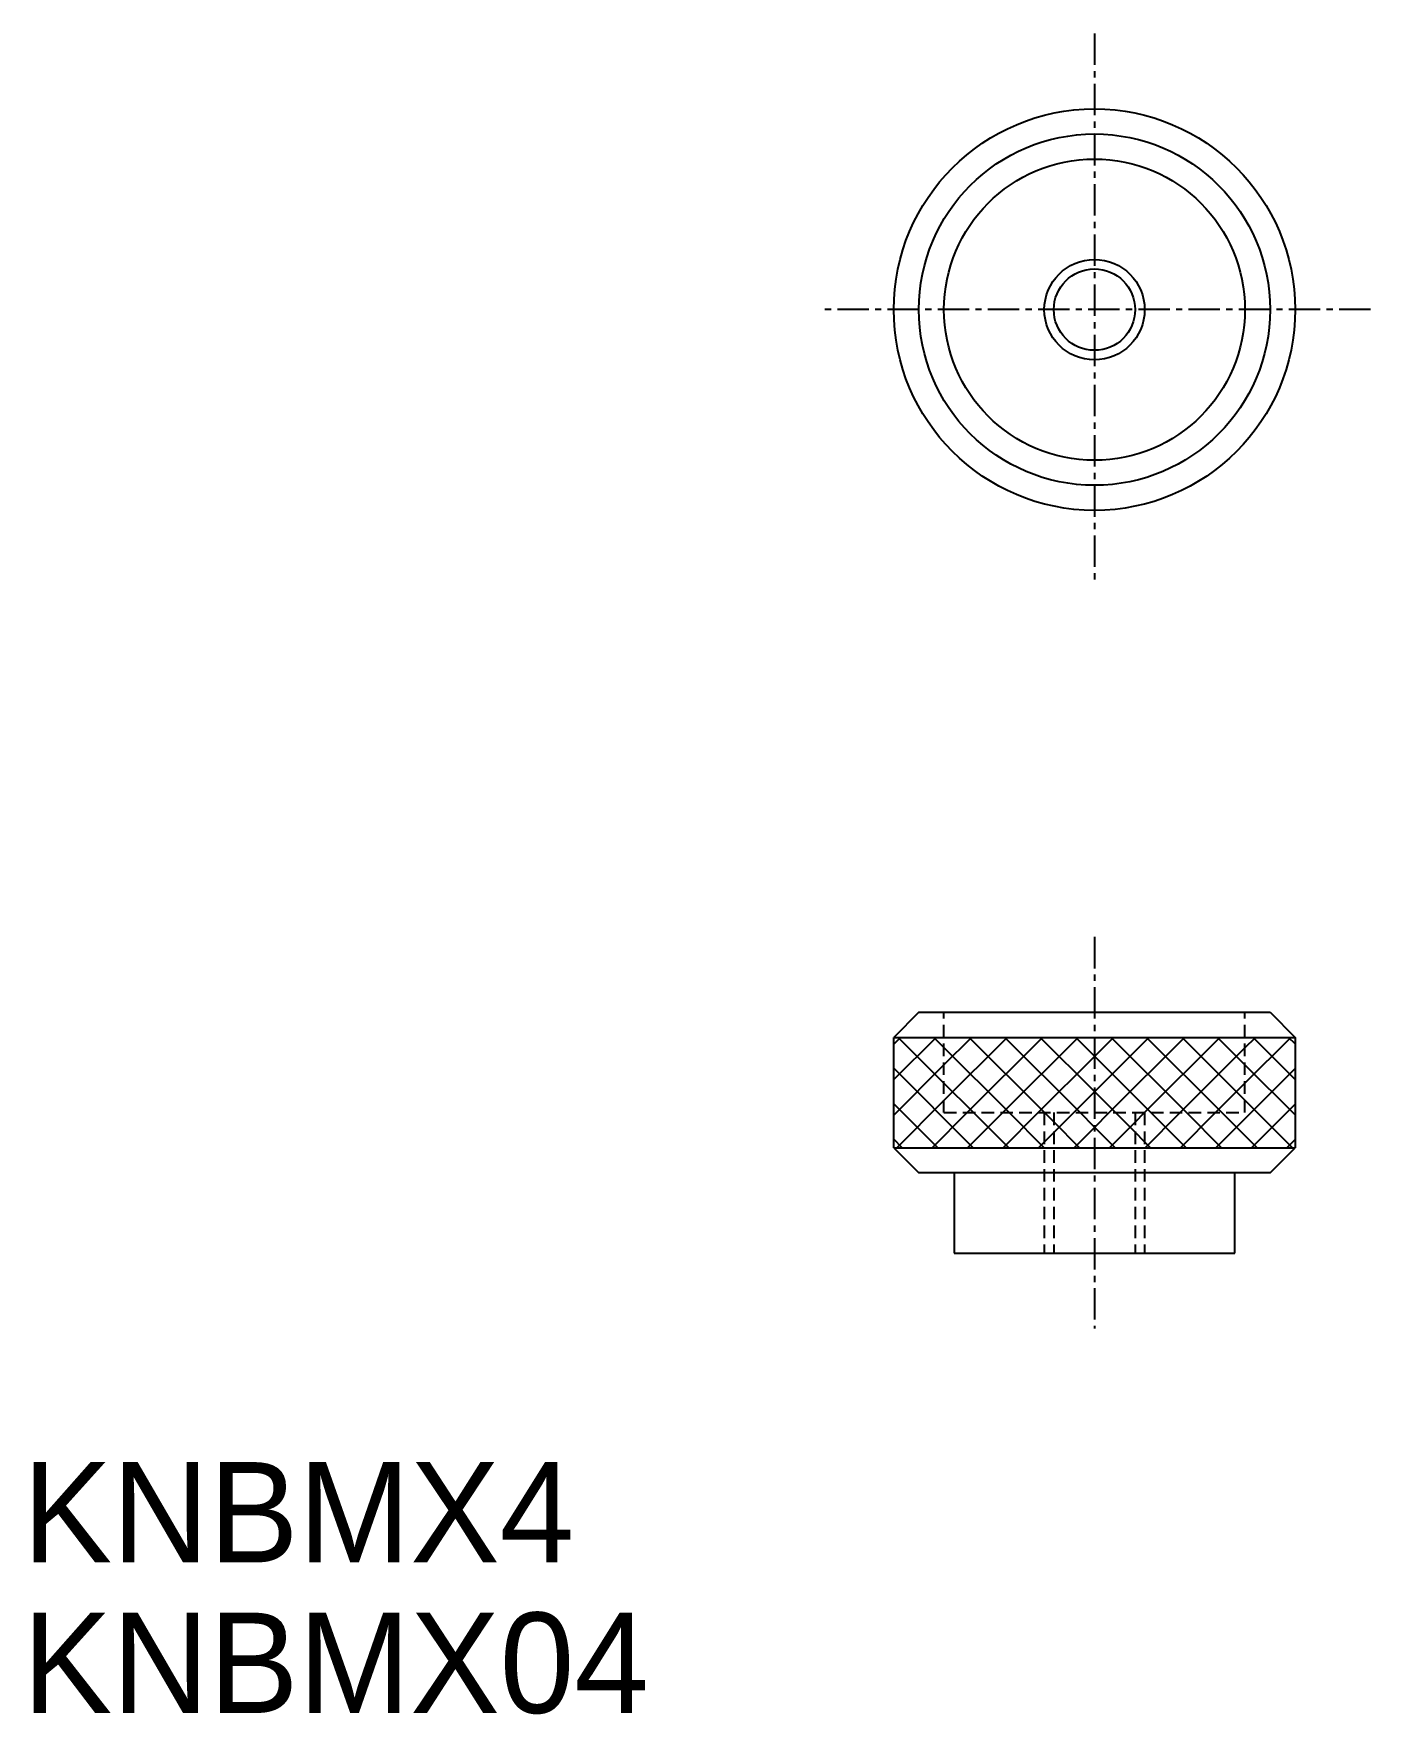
# Model space of a CAD drawing. Extents: x -12893.3 to -12840, y -104 to -37.
import ezdxf

# ---------------------------------------------------------------- set-up
doc = ezdxf.new("R2010")
doc.units = 0
doc.linetypes.add('CENTER', pattern=[2, 1.25, -0.25, 0.25, -0.25])
doc.linetypes.add('DASHED', pattern=[0.75, 0.5, -0.25])
doc.layers.get('0').update_dxf_attribs({"linetype": 'CONTINUOUS'})
doc.layers.add('CENTER', color=1, linetype='CENTER')

# ---------------------------------------------------------------- blocks, each defined once
blk = doc.blocks.new('*X2')
at = {"color": 0, "linetype": 'CONTINUOUS'}
for p, q in [((-12858.963, -78.715), (-12857.277, -77.029)), ((-12858.963, -77.301), (-12858.691, -77.029)), ((-12856.963, -78.848), (-12858.783, -77.029)), ((-12856.963, -77.434), (-12857.368, -77.029)), ((-12856.963, -79.544), (-12854.448, -77.029)), ((-12856.963, -78.13), (-12855.863, -77.029)), ((-12854.368, -80.029), (-12856.963, -77.434)), ((-12856.034, -80.029), (-12853.034, -77.029)), ((-12852.954, -80.029), (-12855.954, -77.029)), ((-12854.62, -80.029), (-12851.62, -77.029)), ((-12851.54, -80.029), (-12854.54, -77.029)), ((-12850.963, -79.191), (-12853.126, -77.029)), ((-12850.963, -77.777), (-12851.711, -77.029)), ((-12850.963, -79.201), (-12848.792, -77.029)), ((-12850.963, -77.786), (-12850.206, -77.029)), ((-12850.377, -80.029), (-12847.377, -77.029)), ((-12847.297, -80.029), (-12850.297, -77.029)), ((-12848.963, -80.029), (-12845.963, -77.029)), ((-12845.883, -80.029), (-12848.883, -77.029)), ((-12847.549, -80.029), (-12844.963, -77.443)), ((-12844.963, -79.534), (-12847.469, -77.029)), ((-12844.963, -78.12), (-12846.055, -77.029)), ((-12844.963, -78.858), (-12843.135, -77.029)), ((-12844.963, -77.443), (-12844.549, -77.029)), ((-12842.963, -78.706), (-12844.64, -77.029)), ((-12842.963, -77.292), (-12843.226, -77.029)), ((-12858.963, -80.13), (-12856.963, -78.13)), ((-12855.797, -81.429), (-12858.963, -78.262)), ((-12853.206, -80.029), (-12850.963, -77.786)), ((-12848.711, -80.029), (-12850.963, -77.777)), ((-12846.121, -81.429), (-12842.963, -78.272)), ((-12842.963, -80.12), (-12844.963, -78.12)), ((-12855.783, -80.029), (-12856.963, -78.848)), ((-12846.135, -80.029), (-12844.963, -78.858)), ((-12857.211, -81.429), (-12858.963, -79.677)), ((-12858.848, -81.429), (-12856.963, -79.544)), ((-12851.792, -80.029), (-12850.963, -79.201)), ((-12850.126, -80.029), (-12850.963, -79.191)), ((-12843.069, -81.429), (-12844.963, -79.534)), ((-12844.706, -81.429), (-12842.963, -79.686)), ((-12857.434, -81.429), (-12856.034, -80.029)), ((-12856.02, -81.429), (-12854.62, -80.029)), ((-12854.383, -81.429), (-12855.783, -80.029)), ((-12854.606, -81.429), (-12853.206, -80.029)), ((-12852.968, -81.429), (-12854.368, -80.029)), ((-12852.584, -80.399), (-12852.954, -80.029)), ((-12852.584, -80.822), (-12851.792, -80.029)), ((-12850.963, -80.605), (-12851.54, -80.029)), ((-12850.963, -80.615), (-12850.377, -80.029)), ((-12849.342, -80.812), (-12850.126, -80.029)), ((-12849.342, -80.408), (-12848.963, -80.029)), ((-12848.963, -80.029), (-12848.963, -80.029)), ((-12848.949, -81.429), (-12847.549, -80.029)), ((-12847.311, -81.429), (-12848.711, -80.029)), ((-12847.535, -81.429), (-12846.135, -80.029)), ((-12845.897, -81.429), (-12847.297, -80.029)), ((-12844.483, -81.429), (-12845.883, -80.029)), ((-12852.963, -81.201), (-12852.584, -80.822)), ((-12851.554, -81.429), (-12852.584, -80.399)), ((-12851.777, -81.429), (-12850.963, -80.615)), ((-12850.14, -81.429), (-12850.963, -80.605)), ((-12850.363, -81.429), (-12849.342, -80.408)), ((-12848.963, -81.191), (-12849.342, -80.812)), ((-12858.625, -81.429), (-12858.963, -81.091)), ((-12853.192, -81.429), (-12852.963, -81.201)), ((-12848.726, -81.429), (-12848.963, -81.191)), ((-12843.292, -81.429), (-12842.963, -81.1))]:
    blk.add_line(p, q, dxfattribs=at)

msp = doc.modelspace()

# ---------------------------------------------------------------- linework, layer by layer
at = {"color": 7, "linetype": 'CONTINUOUS'}
for p, q in [((-12857.963, -76.029), (-12858.963, -77.029)), ((-12857.963, -76.029), (-12843.963, -76.029)), ((-12843.963, -76.029), (-12842.963, -77.029)), ((-12858.963, -77.029), (-12842.963, -77.029)), ((-12858.963, -81.429), (-12858.963, -77.029)), ((-12842.963, -77.029), (-12842.963, -81.429)), ((-12850.963, -79.429), (-12850.963, -79.429)), ((-12858.963, -81.429), (-12857.963, -82.429)), ((-12858.963, -81.429), (-12842.963, -81.429)), ((-12843.963, -82.429), (-12842.963, -81.429)), ((-12843.963, -82.429), (-12857.963, -82.429)), ((-12856.563, -82.429), (-12856.563, -85.629)), ((-12845.363, -85.629), (-12845.363, -82.429)), ((-12856.563, -85.629), (-12845.363, -85.629))]:
    msp.add_line(p, q, dxfattribs=at)
at = {"color": 3, "linetype": 'DASHED'}
for p, q in [((-12856.963, -80.029), (-12856.963, -76.029)), ((-12844.963, -80.029), (-12844.963, -76.029)), ((-12856.963, -80.029), (-12844.963, -80.029)), ((-12852.963, -80.029), (-12852.963, -85.629)), ((-12852.584, -80.029), (-12852.584, -85.629)), ((-12849.342, -80.029), (-12849.342, -85.629)), ((-12848.963, -80.029), (-12848.963, -85.629))]:
    msp.add_line(p, q, dxfattribs=at)
at = {"color": 7, "linetype": 'CONTINUOUS'}
for radius in [8, 7, 6, 1.621]:
    msp.add_circle((-12850.963, -48.029), radius, dxfattribs=at)
at = {"color": 3, "linetype": 'CONTINUOUS'}
msp.add_circle((-12850.963, -48.029), 2, dxfattribs=at)
at = {"layer": 'CENTER', "color": 1, "linetype": 'CENTER'}
for p, q in [((-12850.963, -37.029), (-12850.963, -59.029)), ((-12839.963, -48.029), (-12861.963, -48.029)), ((-12850.963, -73.029), (-12850.963, -88.629))]:
    msp.add_line(p, q, dxfattribs=at)

# ---------------------------------------------------------------- block references
at = {"color": 7, "linetype": 'CONTINUOUS'}
msp.add_blockref('*X2', (0, 0), dxfattribs=at)

# ---------------------------------------------------------------- texts
for s, p in [('KNBMX4', (-12893.695, -97.952)), ('KNBMX04', (-12893.695, -103.952))]:
    msp.add_text(s, height=4, dxfattribs=at).set_placement(p)

doc.saveas('drawing.dxf')
